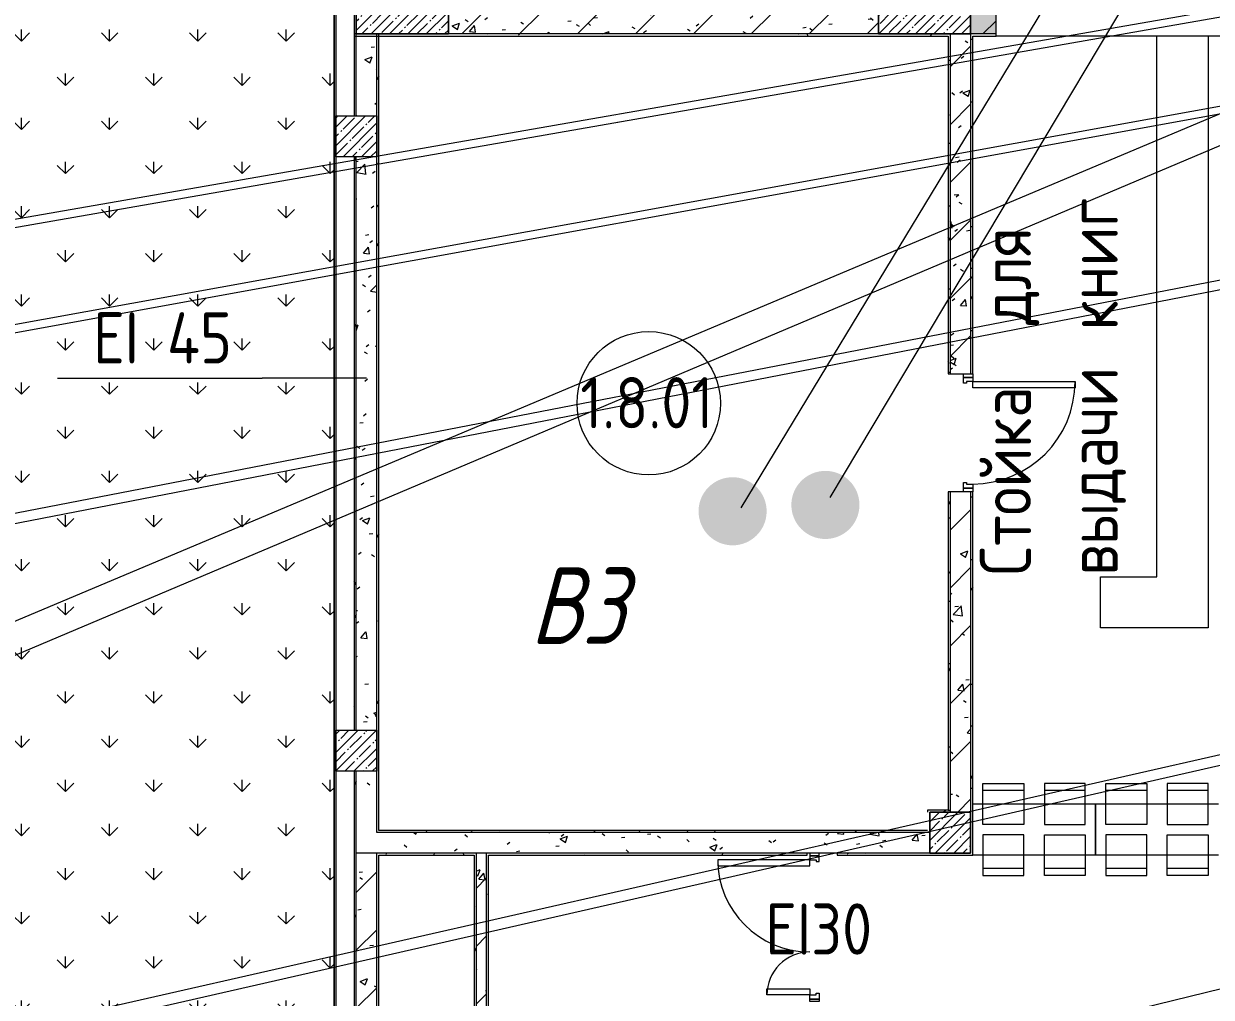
# Model space of a CAD drawing. Header units: millimetres. Extents: x -500089 to 1469082, y -290736 to 166440.
# Drawn here: x 1176806 to 1188404, y -54478 to -44970 of the extents above; entities that cross this region are included whole.
import ezdxf

# ---------------------------------------------------------------- set-up
doc = ezdxf.new("R2010")
doc.units = ezdxf.units.MM
for name, color, linetype, lineweight in [('Аннотация', 7, 'Continuous', 0), ('Двери', 7, 'Continuous', 0), ('Линии', 7, 'Continuous', 0), ('Марки', 7, 'Continuous', 9), ('Марки дверей', 7, 'Continuous', 9), ('Марки помещений', 7, 'Continuous', 0), ('Несущие колонны', 7, 'Continuous', 0), ('Стены наружные', 7, 'Continuous', 0), ('Стены несущие', 7, 'Continuous', 0), ('Стены отделка', 7, 'Continuous', 0), ('Стены штриховка', 7, 'Continuous', 0), ('экспертиза ДУ', 1, 'Continuous', 0), ('экспертиза ДУ пояснения', 6, 'Continuous', 0), ('экспертиза категории', 1, 'Continuous', 0), ('экспертиза условные обозначения', 1, 'Continuous', 0)]:
    doc.layers.add(name, color=color, linetype=linetype, lineweight=lineweight)
doc.styles.add('GOST Common_1', font='', dxfattribs={"width": 0.9, "height": 700})
doc.styles.add('GOST Common_4', font='', dxfattribs={"width": 0.9, "height": 500})
doc.styles.add('mytext', font='isocpeur.ttf', dxfattribs={"width": 0.8, "oblique": 14.999978})
doc.styles.get('GOST Common_1').set_extended_font_data('GOST Common')
doc.styles.get('GOST Common_4').set_extended_font_data('GOST Common')
pattern_1 = [(45, (1111853.6, -73570.5), (-282.8427, 282.8427), [])]
pattern_2 = [(50, (1111853.6, -73570.5), (728.7365, -63.7558), [76.2, -838.2]), (355, (1111853.6, -73570.5), (-140.9716, 764.2276), [60.96, -670.56]), (100.451, (1111914.3, -73575.8), (587.77, 700.4668), [64.76, -712.36]), (46.184, (1111853.6, -73367.3), (1084.316, -168.171), [114.3, -1257.3]), (96.636, (1111943.9, -73381.3), (949.61, 989.71), [97.14, -1068.54]), (351.184, (1111853.6, -73367.3), (949.621, 989.701), [91.44, -1005.84]), (21, (1111955.2, -73418.1), (606.458, -409.0606), [76.2, -838.2]), (326, (1111955.2, -73418.1), (247.2083, 736.753), [60.96, -670.56]), (71.451, (1112005.7, -73452.2), (853.6683, 327.6855), [64.76, -712.36]), (37.5, (1111853.59, -73570.5), (12.3547, 338.2201), [33.528, -628.904, 33.528, -647.192, -673.1]), (37.5, (1111853.59, -73570.5), (12.3547, 338.2201), [-1343.152, 33.528, -639.572]), (7.5, (1111853.6, -73570.5), (267.2789, 400.7221), [33.528, -354.584, 33.528, -613.664, -256.54]), (7.5, (1111853.6, -73570.5), (267.2789, 400.7221), [-1035.304, 33.528, -223.012]), (327.5, (1111627.02, -73570.5), (542.3633, -22.91534), [33.528, -220.472, 33.528, -758.952, -1051.56]), (327.5, (1111627.02, -73570.5), (542.3633, -22.91534), [-1046.48, 33.528, -1018.032]), (317.5, (1111525.4, -73570.5), (592.517, 101.7071), [33.528, -296.672, 33.528, -492.76, -746.76]), (317.5, (1111525.4, -73570.5), (592.517, 101.7071), [-856.488, 33.528, -713.232])]
pattern_3 = [(0, (1111853.59, -73570.49), (812.8, 203.2), [67.056, -542.544, 67.056, -542.544, -3251.2]), (0, (1111853.59, -73570.49), (812.8, 203.2), [-1219.2, 67.056, -1152.144, 67.056, -542.544, -1422.4]), (0, (1111853.59, -73570.49), (812.8, 203.2), [-3048, 67.056, -339.344, 67.056, -948.944]), (120, (1112158.39, -73468.89), (-582.37636, 602.30545), [67.056, -542.544, 67.056, -542.544, -3251.2]), (120, (1112158.39, -73468.89), (-582.37636, 602.30545), [-1219.2, 67.056, -1152.144, 67.056, -542.544, -1422.4]), (120, (1112158.39, -73468.89), (-582.37636, 602.30545), [-3048, 67.056, -339.344, 67.056, -948.944]), (240, (1112259.99, -73062.49), (-230.42364, -805.50545), [67.056, -542.544, 67.056, -542.544, -3251.2]), (240, (1112259.99, -73062.49), (-230.42364, -805.50545), [-1219.2, 67.056, -1152.144, 67.056, -542.544, -1422.4]), (240, (1112259.99, -73062.49), (-230.42364, -805.50545), [-3048, 67.056, -339.344, 67.056, -948.944])]
pattern_4 = [(45, (1111853.59, -73570.49), (-89.80256, 89.80256), []), (45, (1111943.39, -73570.49), (-89.80256, 89.80256), [158.75, -31.75, 13.411, -18.339])]

# ---------------------------------------------------------------- blocks, each defined once
blk = doc.blocks.new('ASVP_ДверьПротивопожарнаяСтальная_2 полотна - EI30 1320х2000h_полотна_ Г Л _1200 в чистоте_-4225090-З Этаж 01')
at = {"layer": 'Двери', "lineweight": 18}
for p, q in [((660, 1020), (600, 1020)), ((600, 1020), (600, 120)), ((660, 120), (660, 1020)), ((-660, 540), (-600, 540)), ((-660, 120), (-660, 540)), ((-600, 540), (-600, 120)), ((-725, 120), (-700, 120)), ((-725, 30), (-725, 120)), ((-700, 120), (-660, 120)), ((-700, 30), (-700, 120)), ((-700, 120), (-700, 30)), ((-600, 120), (-660, 120)), ((-660, 120), (-660, 60)), ((600, 120), (660, 120)), ((700, 120), (660, 120)), ((660, 120), (660, 60)), ((700, 30), (700, 120)), ((725, 120), (700, 120)), ((700, 120), (700, 30)), ((725, 30), (725, 120)), ((-700, 30), (-725, 30)), ((-644, 30), (-700, 30)), ((-660, 60), (-644, 60)), ((-644, 60), (-644, 30)), ((660, 60), (644, 60)), ((644, 60), (644, 30)), ((644, 30), (700, 30)), ((700, 30), (725, 30))]:
    blk.add_line(p, q, dxfattribs=at)
at = {"layer": 'Двери'}
for centre, radius, start, end in [((660, 120), 900, 90, 180), ((-660, 120), 420, 360, 90)]:
    blk.add_arc(centre, radius, start, end, dxfattribs=at)
blk = doc.blocks.new('ADSK_КолоннаЖБ_Прямоугольная - 400x400 мм-3544251-З Этаж 01')
at = {"layer": 'Несущие колонны', "lineweight": 18}
for p, q in [((-200, 200), (200, 200)), ((-200, -200), (-200, 200)), ((200, 200), (200, -200)), ((200, -200), (-200, -200))]:
    blk.add_line(p, q, dxfattribs=at)
blk = doc.blocks.new('ADSK_КолоннаЖБ_Прямоугольная - 400x400 мм-V257-З Этаж 01')
at = {"layer": 'Несущие колонны'}
h = blk.add_hatch(dxfattribs=at)
h.set_pattern_fill('FP_41', color=256, style=0, pattern_type=2)
h.set_pattern_definition([(45, (-74000, -20700), (-89.80256, 89.80256), []), (45, (-73910.2, -20700), (-89.80256, 89.80256), [158.75, -31.75, 13.411, -18.339])])
h.paths.add_polyline_path([(200, -200), (200, 200), (-200, 200), (-200, -200), (0, -200)], flags=0)
at = {"layer": 'Несущие колонны', "lineweight": 18}
for p, q in [((-200, -200), (-200, 200)), ((-200, 200), (200, 200)), ((200, 200), (-200, 200)), ((-200, 200), (-200, -200)), ((200, 200), (200, -200)), ((200, -200), (200, 200)), ((200, -200), (-200, -200)), ((-200, -200), (200, -200))]:
    blk.add_line(p, q, dxfattribs=at)
blk = doc.blocks.new('ASVP_ДверьПротивопожарнаяСтальная_1 полотно - EI30 1000х2000h_полотно_ Г Пр _925 в чистоте_-4232799-З Этаж 01')
at = {"layer": 'Двери', "lineweight": 18}
for p, q in [((-500, 1120), (-440, 1120)), ((-500, 120), (-500, 1120)), ((-440, 1120), (-440, 120)), ((-575, 120), (-540, 120)), ((-575, 30), (-575, 120)), ((-540, 120), (-500, 120)), ((-540, 30), (-540, 120)), ((-540, 120), (-540, 30)), ((-440, 120), (-500, 120)), ((-500, 120), (-500, 60)), ((500, 120), (540, 120)), ((500, 60), (500, 120)), ((540, 120), (540, 30)), ((540, 120), (575, 120)), ((540, 30), (540, 120)), ((575, 120), (575, 30)), ((-540, 30), (-575, 30)), ((-484, 30), (-540, 30)), ((-500, 60), (-484, 60)), ((-484, 60), (-484, 30)), ((484, 60), (500, 60)), ((484, 30), (484, 60)), ((540, 30), (484, 30)), ((575, 30), (540, 30))]:
    blk.add_line(p, q, dxfattribs=at)
at = {"layer": 'Двери'}
blk.add_arc((-500, 120), 1000, 0, 90, dxfattribs=at)
blk = doc.blocks.new('ADSK_КолоннаЖБ_Прямоугольная - 200x900 мм-V368-З Этаж 01')
at = {"layer": 'Несущие колонны'}
h = blk.add_hatch(dxfattribs=at)
h.set_pattern_fill('FP_155', color=256, style=0, pattern_type=2)
h.set_pattern_definition([(45, (-73750, -28600), (-89.80256, 89.80256), []), (45, (-73660.2, -28600), (-89.80256, 89.80256), [158.75, -31.75, 13.411, -18.339])])
h.paths.add_polyline_path([(450, -100), (450, 100), (-450, 100), (-450, -100), (250, -100)], flags=0)
at = {"layer": 'Несущие колонны', "lineweight": 18}
for p, q in [((-450, -100), (-450, 100)), ((-450, 100), (450, 100)), ((450, 100), (-450, 100)), ((-450, 100), (-450, -100)), ((450, 100), (450, -100)), ((450, -100), (450, 100)), ((450, -100), (-450, -100)), ((-450, -100), (450, -100))]:
    blk.add_line(p, q, dxfattribs=at)
blk = doc.blocks.new('ADSK_КолоннаЖБ_Прямоугольная - 200x900 мм-V372-З Этаж 01')
at = {"layer": 'Несущие колонны'}
h = blk.add_hatch(dxfattribs=at)
h.set_pattern_fill('FP_159', color=256, style=0, pattern_type=2)
h.set_pattern_definition([(45, (-68650, -28600), (-89.80256, 89.80256), []), (45, (-68560.2, -28600), (-89.80256, 89.80256), [158.75, -31.75, 13.411, -18.339])])
h.paths.add_polyline_path([(-450, -100), (450, -100), (450, 100), (-450, 100), (-450, -19)], flags=0)
at = {"layer": 'Несущие колонны', "lineweight": 18}
for p, q in [((-450, -100), (-450, 100)), ((-450, 100), (450, 100)), ((450, 100), (-450, 100)), ((-450, 100), (-450, -100)), ((450, 100), (450, -100)), ((450, -100), (450, 100)), ((450, -100), (-450, -100)), ((-450, -100), (450, -100))]:
    blk.add_line(p, q, dxfattribs=at)
blk = doc.blocks.new('ASVP_Марка_Помещение_ОдноЗначение - Номер-684784-З Этаж 01')
at = {"layer": 'Марки помещений'}
blk.add_circle((0, 0), 3.5, dxfattribs=at)
blk = doc.blocks.new('ASVP_Марка_Стена - Типоразмер_Огнестойкость-702312-З Этаж 01')
at = {"layer": 'Марки'}
blk.add_line((-5, 0), (5, 0), dxfattribs=at)

msp = doc.modelspace()

# ---------------------------------------------------------------- hatches: boundary and pattern name
at = {"layer": 'Несущие колонны'}
h = msp.add_hatch(dxfattribs=at)
h.set_pattern_fill('FP_35', color=256, style=0, pattern_type=2)
h.set_pattern_definition(pattern_4)
h.paths.add_polyline_path([(1180197.585, -46270.488), (1180253.585, -46270.488), (1180252.37, -45870.488), (1179853.585, -45870.488), (1179853.585, -46270.488), (1180166.816, -46270.488)], flags=0)
h = msp.add_hatch(dxfattribs=at)
h.set_pattern_fill('FP_35', color=256, style=0, pattern_type=2)
h.set_pattern_definition(pattern_4)
h.paths.add_polyline_path([(1180253.585, -52270.488), (1180253.585, -51870.488), (1179853.585, -51870.488), (1179853.585, -52270.488), (1180153.585, -52270.488)], flags=0)
at = {"layer": 'Стены штриховка'}
h = msp.add_hatch(dxfattribs=at)
h.set_pattern_fill('FP_174', color=256, style=0, pattern_type=2)
h.set_pattern_definition(pattern_3)
h.paths.add_polyline_path([(1180053.585, -45070.488), (1180053.585, -43536.488), (1180033.585, -43538.088), (1180033.585, -45070.488)], flags=0)
h.paths.add_polyline_path([(1180053.585, -42054.488), (1180053.585, -40220.488), (1180033.585, -40220.488), (1180033.585, -42054.488)], flags=0)
h = msp.add_hatch(dxfattribs=at)
h.set_pattern_fill('FP_201', color=256, style=0, pattern_type=2)
h.set_pattern_definition(pattern_1)
h.paths.add_polyline_path([(1183925.585, -45070.488), (1185153.585, -45070.488), (1185153.585, -44870.488), (1180953.585, -44870.488), (1180953.585, -45070.488), (1183483.431, -45070.488)], flags=0)
h = msp.add_hatch(dxfattribs=at)
h.set_pattern_fill('FP_31', color=256, style=0, pattern_type=2)
h.set_pattern_definition(pattern_2)
h.paths.add_polyline_path([(1183925.585, -45070.488), (1185153.585, -45070.488), (1185153.585, -44870.488), (1180953.585, -44870.488), (1180953.585, -45070.488), (1183483.431, -45070.488)], flags=0)
h = msp.add_hatch(dxfattribs=at)
h.set_pattern_fill('FP_201', color=256, style=0, pattern_type=2)
h.set_pattern_definition(pattern_1)
h.paths.add_polyline_path([(1186303.585, -45070.488), (1186303.585, -44870.488), (1186053.585, -44870.488), (1186053.585, -45070.488), (1186073.585, -45070.488)], flags=0)
h.paths.add_polyline_path([(1223783.586, -45070.488), (1223803.586, -45070.488), (1223803.586, -44870.488), (1223783.586, -44870.488)], flags=0)
h = msp.add_hatch(dxfattribs=at)
h.set_pattern_fill('FP_31', color=256, style=0, pattern_type=2)
h.set_pattern_definition(pattern_2)
h.paths.add_polyline_path([(1186303.585, -45070.488), (1186303.585, -44870.488), (1186053.585, -44870.488), (1186053.585, -45070.488), (1186073.585, -45070.488)], flags=0)
h.paths.add_polyline_path([(1223783.586, -45070.488), (1223803.586, -45070.488), (1223803.586, -44870.488), (1223783.586, -44870.488)], flags=0)
h = msp.add_hatch(dxfattribs=at)
h.set_pattern_fill('FP_174', color=256, style=0, pattern_type=2)
h.set_pattern_definition(pattern_3)
h.paths.add_polyline_path([(1180033.585, -45090.488), (1180053.585, -45090.488), (1180053.585, -45070.488)], flags=0)
h.paths.add_polyline_path([(1180273.585, -45070.488), (1180253.585, -45071.18), (1180253.585, -45090.488), (1180273.252, -45090.488), (1180273.573, -45071.249)], flags=0)
h.paths.add_polyline_path([(1184292.785, -45090.488), (1185853.585, -45090.488), (1185853.585, -45070.488), (1180273.585, -45071.249), (1180273.585, -45090.488), (1183483.431, -45090.488)], flags=0)
h = msp.add_hatch(dxfattribs=at)
h.set_pattern_fill('FP_174', color=256, style=0, pattern_type=2)
h.set_pattern_definition(pattern_3)
h.paths.add_polyline_path([(1180053.585, -53070.488), (1180053.585, -52270.488), (1180033.585, -52270.488), (1180033.585, -53070.488), (1180051.565, -53070.488)], flags=0)
h.paths.add_polyline_path([(1180053.585, -51870.488), (1180053.585, -46270.488), (1180033.585, -46270.488), (1180033.585, -51870.488)], flags=0)
h.paths.add_polyline_path([(1180033.585, -45870.488), (1180053.585, -45870.488), (1180053.585, -45090.488), (1180033.585, -45090.488), (1180033.585, -45830.488)], flags=0)
h.paths.add_polyline_path([(1180033.585, -45090.488), (1180053.585, -45070.488), (1180033.585, -45070.488), (1180033.585, -45082.728)], flags=0)
h = msp.add_hatch(dxfattribs=at)
h.set_pattern_fill('FP_31', color=256, style=0, pattern_type=2)
h.set_pattern_definition(pattern_2)
h.paths.add_polyline_path([(1180147.546, -52870.488), (1180253.585, -52870.488), (1180253.585, -52270.488), (1180053.585, -52270.488), (1180053.585, -52870.488)], flags=0)
h.paths.add_polyline_path([(1180253.585, -51870.488), (1180253.585, -46270.488), (1180053.585, -46270.488), (1180053.585, -51870.488)], flags=0)
h.paths.add_polyline_path([(1180253.585, -45870.488), (1180253.585, -45070.488), (1180053.585, -45070.488), (1180053.585, -45870.488), (1180149.585, -45870.488)], flags=0)
h = msp.add_hatch(dxfattribs=at)
h.set_pattern_fill('FP_174', color=256, style=0, pattern_type=2)
h.set_pattern_definition(pattern_3)
h.paths.add_polyline_path([(1180273.585, -52850.488), (1180273.085, -45090.488), (1180253.585, -45090.488), (1180253.585, -52850.488)], flags=0)
h = msp.add_hatch(dxfattribs=at)
h.set_pattern_fill('FP_174', color=256, style=0, pattern_type=2)
h.set_pattern_definition(pattern_3)
h.paths.add_polyline_path([(1185853.585, -52650.488), (1185853.585, -49540.488), (1185833.585, -49540.488), (1185833.585, -52650.488)], flags=0)
h.paths.add_polyline_path([(1185853.585, -48390.488), (1185853.585, -45090.488), (1185833.585, -45090.488), (1185833.585, -48390.488)], flags=0)
h = msp.add_hatch(dxfattribs=at)
h.set_pattern_fill('FP_201', color=256, style=0, pattern_type=2)
h.set_pattern_definition(pattern_1)
h.paths.add_polyline_path([(1186053.585, -52670.488), (1186053.585, -49540.488), (1185853.585, -49540.488), (1185853.585, -52670.488), (1185873.585, -52670.488)], flags=0)
h.paths.add_polyline_path([(1185853.585, -48390.488), (1186053.585, -48390.488), (1186053.585, -45070.488), (1185853.585, -45070.488), (1185853.585, -48383.505)], flags=0)
h = msp.add_hatch(dxfattribs=at)
h.set_pattern_fill('FP_31', color=256, style=0, pattern_type=2)
h.set_pattern_definition(pattern_2)
h.paths.add_polyline_path([(1186053.585, -52670.488), (1186053.585, -49540.488), (1185853.585, -49540.488), (1185853.585, -52670.488), (1185873.585, -52670.488)], flags=0)
h.paths.add_polyline_path([(1185853.585, -48390.488), (1186053.585, -48390.488), (1186053.585, -45070.488), (1185853.585, -45070.488), (1185853.585, -48383.505)], flags=0)
h = msp.add_hatch(dxfattribs=at)
h.set_pattern_fill('FP_174', color=256, style=0, pattern_type=2)
h.set_pattern_definition(pattern_3)
h.paths.add_polyline_path([(1186073.585, -53070.488), (1186073.585, -49540.488), (1186053.585, -49540.488), (1186053.585, -53070.488)], flags=0)
h.paths.add_polyline_path([(1186073.585, -48390.488), (1186073.585, -45070.488), (1186053.585, -45070.488), (1186053.585, -48390.488)], flags=0)
h = msp.add_hatch(dxfattribs=at)
h.set_pattern_fill('FP_202', color=256, style=0, pattern_type=2)
h.set_pattern_definition([(45, (1111853.6, -73570.5), (-212.132, 212.132), []), (135, (1111853.6, -73570.5), (-212.132, -212.132), [])])
h.paths.add_polyline_path([(1185633.585, -52670.488), (1185853.585, -52670.488), (1185853.585, -52650.488), (1185633.585, -52650.488)], flags=0)
h = msp.add_hatch(dxfattribs=at)
h.set_pattern_fill('FP_31', color=256, style=0, pattern_type=2)
h.set_pattern_definition(pattern_2)
h.paths.add_polyline_path([(1185653.585, -53070.488), (1185653.585, -52870.488), (1180053.585, -52870.488), (1180053.585, -53070.488), (1185633.585, -53070.488)], flags=0)
h = msp.add_hatch(dxfattribs=at)
h.set_pattern_fill('FP_174', color=256, style=0, pattern_type=2)
h.set_pattern_definition(pattern_3)
h.paths.add_polyline_path([(1184458.585, -52870.488), (1185633.585, -52870.488), (1185633.585, -52850.488), (1180253.585, -52850.488), (1180253.585, -52870.488), (1183483.431, -52870.488)], flags=0)
h = msp.add_hatch(dxfattribs=at)
h.set_pattern_fill('FP_174', color=256, style=0, pattern_type=2)
h.set_pattern_definition(pattern_3)
h.paths.add_polyline_path([(1181323.585, -53090.488), (1184458.585, -53090.488), (1184458.585, -53070.488), (1181323.585, -53070.488)], flags=0)
h.paths.add_polyline_path([(1180973.585, -53090.488), (1181223.585, -53090.488), (1181223.585, -53070.488), (1180253.585, -53070.488), (1180253.585, -53090.488), (1180848.399, -53090.488)], flags=0)
h.paths.add_polyline_path([(1186073.585, -53090.488), (1186073.585, -53070.488), (1184748.585, -53070.488), (1184748.585, -53090.488), (1186053.585, -53090.488)], flags=0)
h.paths.add_polyline_path([(1180053.585, -53090.488), (1180051.565, -53070.488), (1180033.585, -53070.488), (1180033.585, -53090.488)], flags=0)
h = msp.add_hatch(dxfattribs=at)
h.set_pattern_fill('FP_174', color=256, style=0, pattern_type=2)
h.set_pattern_definition(pattern_3)
h.paths.add_polyline_path([(1180053.585, -62720.488), (1180053.585, -61660.488), (1180033.585, -61660.488), (1180033.585, -62720.488)], flags=0)
h.paths.add_polyline_path([(1180053.585, -59410.488), (1180053.585, -58270.488), (1180033.585, -58270.488), (1180033.585, -59410.488)], flags=0)
h.paths.add_polyline_path([(1180053.585, -57870.488), (1180053.585, -53090.488), (1180033.585, -53090.488), (1180033.585, -57870.488)], flags=0)
h = msp.add_hatch(dxfattribs=at)
h.set_pattern_fill('FP_201', color=256, style=0, pattern_type=2)
h.set_pattern_definition(pattern_1)
h.paths.add_polyline_path([(1180123.585, -62720.488), (1180253.585, -62720.488), (1180253.585, -61660.488), (1180053.585, -61660.488), (1180053.585, -62720.488)], flags=0)
h.paths.add_polyline_path([(1180253.585, -59410.488), (1180253.585, -58270.488), (1180053.585, -58270.488), (1180053.585, -59410.488), (1180123.585, -59410.488)], flags=0)
h.paths.add_polyline_path([(1180253.585, -57870.488), (1180253.381, -53070.488), (1180053.585, -53070.488), (1180053.585, -57870.488)], flags=0)
h = msp.add_hatch(dxfattribs=at)
h.set_pattern_fill('FP_31', color=256, style=0, pattern_type=2)
h.set_pattern_definition(pattern_2)
h.paths.add_polyline_path([(1180123.585, -62720.488), (1180253.585, -62720.488), (1180253.585, -61660.488), (1180053.585, -61660.488), (1180053.585, -62720.488)], flags=0)
h.paths.add_polyline_path([(1180253.585, -59410.488), (1180253.585, -58270.488), (1180053.585, -58270.488), (1180053.585, -59410.488), (1180123.585, -59410.488)], flags=0)
h.paths.add_polyline_path([(1180253.585, -57870.488), (1180253.381, -53070.488), (1180053.585, -53070.488), (1180053.585, -57870.488)], flags=0)
h = msp.add_hatch(dxfattribs=at)
h.set_pattern_fill('FP_174', color=256, style=0, pattern_type=2)
h.set_pattern_definition(pattern_3)
h.paths.add_polyline_path([(1180253.585, -64290.488), (1180273.585, -64290.488), (1180273.585, -64270.488), (1180253.585, -64270.488)], flags=0)
h.paths.add_polyline_path([(1180253.585, -64070.488), (1180273.585, -64070.488), (1180273.585, -63870.488), (1180253.585, -63870.488), (1180253.585, -64050.488)], flags=0)
h.paths.add_polyline_path([(1180253.585, -62720.488), (1180273.585, -62720.488), (1180273.585, -61950.488), (1180253.585, -61950.488), (1180253.585, -61970.488)], flags=0)
h.paths.add_polyline_path([(1180253.585, -61850.488), (1180273.585, -61850.488), (1180273.585, -61660.488), (1180253.585, -61660.488), (1180253.585, -61830.488)], flags=0)
h.paths.add_polyline_path([(1180253.585, -59410.488), (1180273.585, -59410.488), (1180273.585, -55270.488), (1180253.585, -55270.488), (1180253.585, -58446.7)], flags=0)
h.paths.add_polyline_path([(1180268.97, -55070.488), (1180273.585, -55070.488), (1180273.585, -53090.488), (1180253.585, -53090.488), (1180253.585, -55070.488)], flags=0)
h = msp.add_hatch(dxfattribs=at)
h.set_pattern_fill('FP_174', color=256, style=0, pattern_type=2)
h.set_pattern_definition(pattern_3)
h.paths.add_polyline_path([(1181223.585, -55050.488), (1181223.585, -54820.488), (1181203.585, -54820.488), (1181203.585, -55050.488)], flags=0)
h.paths.add_polyline_path([(1181211.585, -54720.488), (1181223.585, -54720.488), (1181223.585, -53090.488), (1181203.585, -53090.488), (1181203.585, -54720.488)], flags=0)
h = msp.add_hatch(dxfattribs=at)
h.set_pattern_fill('FP_201', color=256, style=0, pattern_type=2)
h.set_pattern_definition(pattern_1)
h.paths.add_polyline_path([(1181259.502, -55070.488), (1181323.585, -55070.488), (1181323.585, -53070.488), (1181223.585, -53070.488), (1181223.585, -55070.488), (1181253.585, -55070.488)], flags=0)
h = msp.add_hatch(dxfattribs=at)
h.set_pattern_fill('FP_31', color=256, style=0, pattern_type=2)
h.set_pattern_definition(pattern_2)
h.paths.add_polyline_path([(1181259.502, -55070.488), (1181323.585, -55070.488), (1181323.585, -53070.488), (1181223.585, -53070.488), (1181223.585, -55070.488), (1181253.585, -55070.488)], flags=0)
h = msp.add_hatch(dxfattribs=at)
h.set_pattern_fill('FP_174', color=256, style=0, pattern_type=2)
h.set_pattern_definition(pattern_3)
h.paths.add_polyline_path([(1181343.585, -55050.488), (1181343.585, -53090.488), (1181323.585, -53090.488), (1181323.585, -55050.488)], flags=0)
at = {"layer": 'экспертиза ДУ', "lineweight": 0}
h = msp.add_hatch(color=5, dxfattribs=at)
edge = h.paths.add_edge_path()
edge.add_arc((1183728.872, -49731.881), 332.544, 0, 360)
h = msp.add_hatch(color=30, dxfattribs=at)
edge = h.paths.add_edge_path()
edge.add_arc((1184635.293, -49669.923), 332.544, 0, 360)
at = {"layer": 'экспертиза условные обозначения'}
h = msp.add_hatch(dxfattribs=at)
h.set_pattern_fill('GRASS', color=2, scale=24)
h.set_pattern_definition([(90, (1077209.23, -303341.8), (-431.0523, 431.0523), [114.3, -747.8046]), (45, (1077209.2, -303341.8), (-431.0523, 431.0523), [114.3, -495.3]), (135, (1077209.2, -303341.8), (-431.0523, -431.0523), [114.3, -495.3])])
edge = h.paths.add_edge_path()
edge.add_line((1167770.702, -40039.927), (1179837.585, -40040.488))
edge.add_line((1179837.585, -40040.488), (1179836.469, -64051.049))
edge.add_line((1179836.469, -64051.049), (1167769.585, -64050.488))
edge.add_line((1167769.585, -64050.488), (1167769.585, -40040.488))

# ---------------------------------------------------------------- linework, layer by layer
at = {"layer": 'Линии'}
for p, q in [((1186173.585, -52390.488), (1186573.585, -52390.488)), ((1186173.585, -52790.488), (1186173.585, -52390.488)), ((1186573.585, -52390.488), (1186573.585, -52790.488)), ((1186773.585, -52390.488), (1186773.585, -52790.488)), ((1187173.585, -52390.488), (1186773.585, -52390.488)), ((1187173.585, -52790.488), (1187173.585, -52390.488)), ((1187373.585, -52390.488), (1187773.585, -52390.488)), ((1187373.585, -52790.488), (1187373.585, -52390.488)), ((1187773.585, -52390.488), (1187773.585, -52790.488)), ((1187973.585, -52390.488), (1187973.585, -52790.488)), ((1188373.585, -52390.488), (1187973.585, -52390.488)), ((1188373.585, -52790.488), (1188373.585, -52390.488)), ((1186573.585, -52460.028), (1186173.585, -52460.028)), ((1187173.585, -52460.028), (1186773.585, -52460.028)), ((1187773.585, -52460.028), (1187373.585, -52460.028)), ((1188373.585, -52460.028), (1187973.585, -52460.028)), ((1186073.585, -52590.488), (1187273.585, -52590.488)), ((1186073.585, -53090.488), (1186073.585, -52590.488)), ((1187273.585, -52590.488), (1188473.585, -52590.488)), ((1187273.585, -53090.488), (1187273.585, -52590.488)), ((1187273.585, -52590.488), (1187273.585, -53090.488)), ((1186573.585, -52790.488), (1186173.585, -52790.488)), ((1186773.585, -52790.488), (1187173.585, -52790.488)), ((1187773.585, -52790.488), (1187373.585, -52790.488)), ((1187973.585, -52790.488), (1188373.585, -52790.488)), ((1186173.585, -52890.488), (1186173.585, -53290.488)), ((1186573.585, -52890.488), (1186173.585, -52890.488)), ((1186573.585, -53290.488), (1186573.585, -52890.488)), ((1186773.585, -52890.488), (1187173.585, -52890.488)), ((1186773.585, -53290.488), (1186773.585, -52890.488)), ((1187173.585, -52890.488), (1187173.585, -53290.488)), ((1187373.585, -52890.488), (1187373.585, -53290.488)), ((1187773.585, -52890.488), (1187373.585, -52890.488)), ((1187773.585, -53290.488), (1187773.585, -52890.488)), ((1187973.585, -52890.488), (1188373.585, -52890.488)), ((1187973.585, -53290.488), (1187973.585, -52890.488)), ((1188373.585, -52890.488), (1188373.585, -53290.488)), ((1187273.585, -53090.488), (1186073.585, -53090.488)), ((1188473.585, -53090.488), (1187273.585, -53090.488)), ((1186573.585, -53220.948), (1186173.585, -53220.948)), ((1187173.585, -53220.948), (1186773.585, -53220.948)), ((1187773.585, -53220.948), (1187373.585, -53220.948)), ((1188373.585, -53220.948), (1187973.585, -53220.948)), ((1186173.585, -53290.488), (1186573.585, -53290.488)), ((1187173.585, -53290.488), (1186773.585, -53290.488)), ((1187373.585, -53290.488), (1187773.585, -53290.488)), ((1188373.585, -53290.488), (1187973.585, -53290.488))]:
    msp.add_line(p, q, dxfattribs=at)
at = {"layer": 'Марки'}
msp.add_line((1180153.585, -48433.379), (1179134.062, -48433.379), dxfattribs=at)
at = {"layer": 'Несущие колонны'}
for p, q in [((1179853.585, -46270.488), (1179853.585, -45870.488)), ((1179853.585, -45870.488), (1180033.585, -45870.488)), ((1180033.585, -45870.488), (1180053.585, -45870.488)), ((1180053.585, -45870.488), (1180253.585, -45870.488)), ((1180253.585, -46270.488), (1180253.585, -45870.488)), ((1180033.585, -46270.488), (1179853.585, -46270.488)), ((1180053.585, -46270.488), (1180033.585, -46270.488)), ((1180253.585, -46270.488), (1180053.585, -46270.488)), ((1179853.585, -52270.488), (1179853.585, -51870.488)), ((1179853.585, -51870.488), (1180033.585, -51870.488)), ((1180033.585, -51870.488), (1180053.585, -51870.488)), ((1180053.585, -51870.488), (1180253.585, -51870.488)), ((1180253.585, -52270.488), (1180253.585, -51870.488)), ((1180033.585, -52270.488), (1179853.585, -52270.488)), ((1180053.585, -52270.488), (1180033.585, -52270.488)), ((1180253.585, -52270.488), (1180053.585, -52270.488))]:
    msp.add_line(p, q, dxfattribs=at)
at = {"layer": 'Стены наружные'}
for p, q in [((1206953.585, -45090.488), (1186303.585, -45090.488)), ((1187873.585, -50370.488), (1187873.585, -45090.488)), ((1188373.585, -45090.488), (1188373.585, -50870.488)), ((1187323.585, -50370.488), (1187873.585, -50370.488)), ((1187323.585, -50870.488), (1187323.585, -50370.488)), ((1188373.585, -50870.488), (1187323.585, -50870.488))]:
    msp.add_line(p, q, dxfattribs=at)
at = {"layer": 'Стены несущие'}
for p, q in [((1186303.585, -45070.488), (1186303.585, -44870.488)), ((1180053.585, -45870.488), (1180053.585, -45070.488)), ((1180253.585, -45870.488), (1180253.585, -45070.488)), ((1185153.585, -45070.488), (1180953.585, -45070.488)), ((1185853.585, -45070.488), (1185853.585, -48390.488)), ((1186303.585, -45070.488), (1186053.585, -45070.488)), ((1186053.585, -45070.488), (1186053.585, -48390.488)), ((1180053.585, -51870.488), (1180053.585, -46270.488)), ((1180253.585, -51870.488), (1180253.585, -46270.488)), ((1185853.585, -48390.488), (1185983.585, -48390.488)), ((1185983.585, -49540.488), (1185853.585, -49540.488)), ((1185853.585, -49540.488), (1185853.585, -52670.488)), ((1186053.585, -49540.488), (1186053.585, -52670.488)), ((1180053.585, -57870.488), (1180053.585, -52270.488)), ((1180253.585, -52870.488), (1180253.585, -52270.488)), ((1185653.585, -52870.488), (1180253.585, -52870.488)), ((1181223.585, -53070.488), (1180253.585, -53070.488)), ((1180253.585, -55070.488), (1180253.585, -53070.488)), ((1181223.585, -53070.488), (1181223.585, -54720.488)), ((1184483.585, -53070.488), (1181323.585, -53070.488)), ((1181323.585, -53070.488), (1181323.585, -55070.488)), ((1185653.585, -53070.488), (1184573.585, -53070.488))]:
    msp.add_line(p, q, dxfattribs=at)
at = {"layer": 'Стены отделка'}
for p, q in [((1179837.585, -59426.488), (1179837.585, -43520.488)), ((1179853.585, -43536.488), (1179853.585, -59410.488)), ((1180033.585, -43536.488), (1180033.585, -45870.488)), ((1180053.585, -45070.488), (1180033.585, -45070.488)), ((1180033.585, -45090.488), (1185833.585, -45090.488)), ((1180273.585, -52850.488), (1180273.585, -45070.488)), ((1185833.585, -45090.488), (1185833.585, -48390.488)), ((1186073.585, -45090.488), (1186303.585, -45090.488)), ((1186073.585, -48390.488), (1186073.585, -45090.488)), ((1186303.585, -45090.488), (1186303.585, -45070.488)), ((1180033.585, -46270.488), (1180033.585, -51870.488)), ((1185833.585, -48390.488), (1185853.585, -48390.488)), ((1185853.585, -49540.488), (1185833.585, -49540.488)), ((1185833.585, -49540.488), (1185833.585, -52650.488)), ((1186073.585, -53090.488), (1186073.585, -49540.488)), ((1180033.585, -52270.488), (1180033.585, -57870.488)), ((1185833.585, -52650.488), (1185633.585, -52650.488)), ((1185633.585, -52650.488), (1185633.585, -52670.488)), ((1185633.585, -52850.488), (1180273.585, -52850.488)), ((1180273.585, -53090.488), (1181203.585, -53090.488)), ((1180273.585, -55050.488), (1180273.585, -53090.488)), ((1181203.585, -53090.488), (1181203.585, -54700.488)), ((1181343.585, -53090.488), (1184458.585, -53090.488)), ((1181343.585, -55050.488), (1181343.585, -53090.488)), ((1184458.585, -53090.488), (1184458.585, -53070.488)), ((1184748.585, -53070.488), (1184748.585, -53090.488)), ((1184748.585, -53090.488), (1186073.585, -53090.488))]:
    msp.add_line(p, q, dxfattribs=at)
at = {"layer": 'Стены штриховка'}
for p, q in [((1180033.585, -45870.488), (1180253.585, -45870.488)), ((1180253.585, -45870.488), (1180253.585, -46270.488)), ((1180253.585, -46270.488), (1180033.585, -46270.488)), ((1180033.585, -51870.488), (1180253.585, -51870.488)), ((1180253.585, -51870.488), (1180253.585, -52270.488)), ((1180253.585, -52270.488), (1180033.585, -52270.488)), ((1185833.585, -52650.488), (1185853.585, -52650.488)), ((1180253.585, -53070.488), (1180053.585, -53070.488)), ((1181323.585, -53070.488), (1181223.585, -53070.488))]:
    msp.add_line(p, q, dxfattribs=at)
at = {"layer": 'экспертиза ДУ пояснения'}
for p, q in [((1173847.485, -52012.358), (1326541.241, 12257.695)), ((1326541.241, 12257.695), (1174771.289, -51964.274)), ((1117280.953, -58661.833), (1326068.788, -20876.663)), ((1117843.141, -68145.077), (1326068.788, -20876.663)), ((1326068.788, -20876.663), (1118204.756, -58613.748)), ((1326068.788, -20876.663), (1118766.945, -68096.993)), ((1125772.111, -69675.881), (1326068.788, -20876.663)), ((1127770.685, -55398.635), (1326068.788, -20876.663)), ((1326068.788, -20876.663), (1128694.488, -55350.551)), ((1141545.255, -56548.635), (1326068.788, -20876.663)), ((1326068.788, -20876.663), (1142469.058, -56500.551))]:
    msp.add_line(p, q, dxfattribs=at)
at = {"layer": 'экспертиза ДУ пояснения', "elevation": 0}
for points in [[(1238825.439, 41070.052), (1183808.46, -49698.833)], [(1184682.285, -49596.765), (1238825.439, 41070.052)]]:
    msp.add_lwpolyline(points, dxfattribs=at)
at = {"layer": 'экспертиза условные обозначения', "color": 2}
msp.add_lwpolyline([(1167770.702, -40039.927), (1179837.585, -40040.488), (1179836.469, -64051.049), (1167769.585, -64050.488), (1167769.585, -40040.488)], dxfattribs=at)

# ---------------------------------------------------------------- block references
at = {"layer": 'Двери'}
for name, p, rotation in [('ASVP_ДверьПротивопожарнаяСтальная_1 полотно - EI30 1000х2000h_полотно_ Г Пр _925 в чистоте_-4232799-З Этаж 01', (1185953.585, -48965.488), 269.9999999999999), ('ASVP_ДверьПротивопожарнаяСтальная_2 полотна - EI30 1320х2000h_полотна_ Г Л _1200 в чистоте_-4225090-З Этаж 01', (1184603.585, -53795.488), 90)]:
    msp.add_blockref(name, p, dxfattribs=dict(at, rotation=rotation))
at = {"layer": 'Марки', "xscale": 199.9999999999999, "yscale": 199.9999999999999, "zscale": 199.9999999999999}
msp.add_blockref('ASVP_Марка_Стена - Типоразмер_Огнестойкость-702312-З Этаж 01', (1178134.062, -48433.379), dxfattribs=at)
at = {"layer": 'Марки помещений', "xscale": 199.9999999999999, "yscale": 199.9999999999999, "zscale": 199.9999999999999}
msp.add_blockref('ASVP_Марка_Помещение_ОдноЗначение - Номер-684784-З Этаж 01', (1182909.473, -48677.036), dxfattribs=at)
at = {"layer": 'Несущие колонны'}
for name, p in [('ADSK_КолоннаЖБ_Прямоугольная - 200x900 мм-V372-З Этаж 01', (1180503.585, -44970.488)), ('ADSK_КолоннаЖБ_Прямоугольная - 200x900 мм-V368-З Этаж 01', (1185603.585, -44970.488)), ('ADSK_КолоннаЖБ_Прямоугольная - 400x400 мм-3544251-З Этаж 01', (1180053.585, -46070.488)), ('ADSK_КолоннаЖБ_Прямоугольная - 400x400 мм-3544251-З Этаж 01', (1180053.585, -52070.488)), ('ADSK_КолоннаЖБ_Прямоугольная - 400x400 мм-V257-З Этаж 01', (1185853.585, -52870.488))]:
    msp.add_blockref(name, p, dxfattribs=at)

# ---------------------------------------------------------------- texts
at = {"layer": 'Аннотация', "char_height": 500, "attachment_point": 1, "rotation": 90, "style": 'GOST Common_4'}
for s, insert, width in [('книг', (1186990.623, -47964.071), 1731.645), ('для', (1186143.956, -47911.154), 1298.73375), ('выдачи', (1186990.623, -50358.55), 2693.67), ('Стойка', (1186143.956, -50358.55), 2757.805)]:
    msp.add_mtext(s, dxfattribs=dict(at, insert=insert, width=width))
at = {"layer": 'Марки', "insert": (1177484.848, -47788.524), "char_height": 500, "width": 1558.4805, "attachment_point": 1, "style": 'GOST Common_1'}
msp.add_mtext('EI 45', dxfattribs=at)
at = {"layer": 'Марки дверей', "insert": (1184049.171, -53561.462), "char_height": 500, "width": 1327.5945, "attachment_point": 1, "style": 'GOST Common_1'}
msp.add_mtext('EI30', dxfattribs=at)
at = {"layer": 'Марки помещений', "insert": (1182240.758, -48421.586), "char_height": 500, "width": 1645.06275, "attachment_point": 1, "style": 'GOST Common_1'}
msp.add_mtext('1.8.01', dxfattribs=at)
at = {"layer": 'экспертиза категории', "lineweight": 50, "insert": (1181750.984, -50278.428), "char_height": 750, "attachment_point": 1, "style": 'mytext'}
msp.add_mtext_dynamic_manual_height_columns('В3', width=2459.42723, gutter_width=17359.771, heights=[0], dxfattribs=at)

doc.saveas('drawing.dxf')
